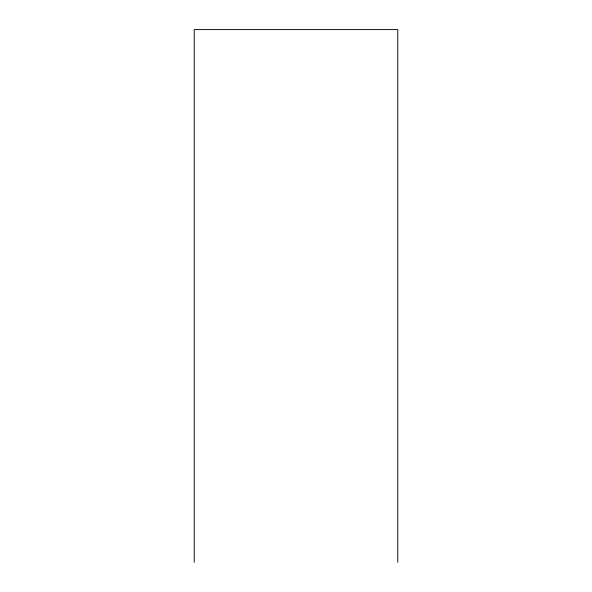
<?xml version="1.0" encoding="UTF-8"?>
<svg xmlns="http://www.w3.org/2000/svg" width="592" height="592" viewBox="0 0 592 592"><rect width="100%" height="100%" fill="white"/><g stroke="black" fill="none" stroke-linecap="round" stroke-linejoin="round"><path stroke-width="0.89" d="M397.757 562.4L397.757 29.6L194.243 29.6L194.243 562.4"/></g></svg>
